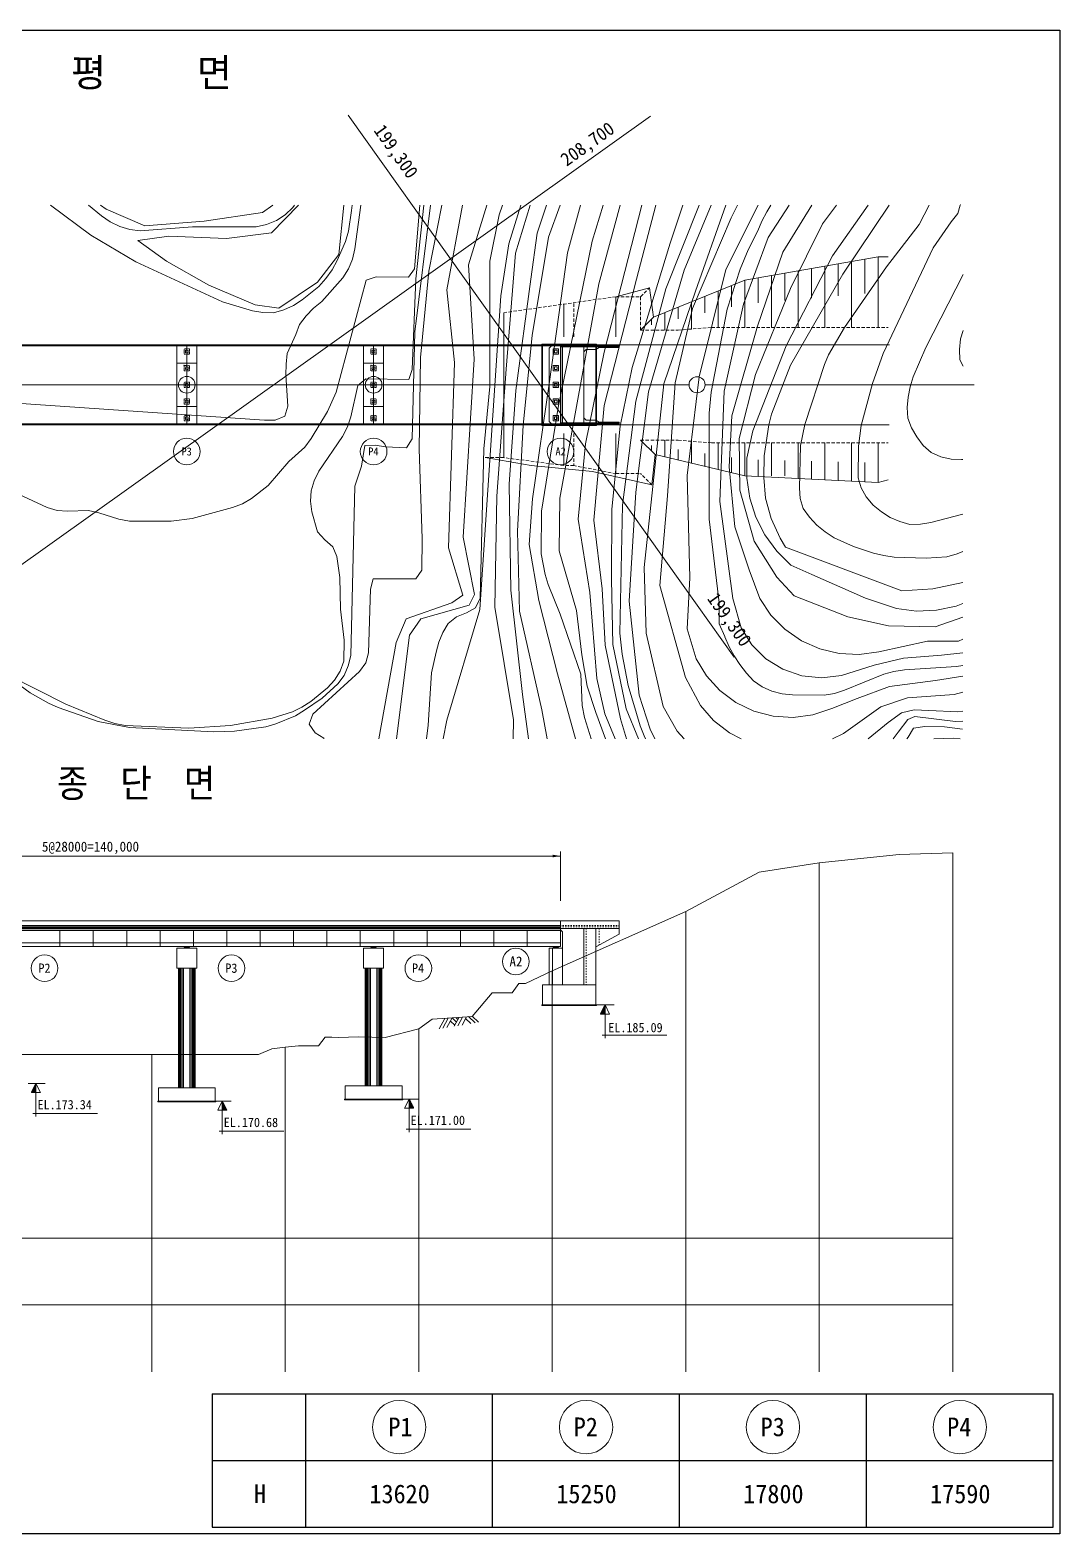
# Model space of a CAD drawing. Header units: metres. Extents: x 472825 to 758326, y -652395 to -427188.
# Drawn here: x 604032 to 758326, y -652395 to -427188 of the extents above; entities that cross this region are included whole.
import ezdxf
from ezdxf.enums import TextEntityAlignment as Align

# ---------------------------------------------------------------- set-up
doc = ezdxf.new("R2010")
doc.units = ezdxf.units.M
doc.header["$MEASUREMENT"] = 0
doc.linetypes.add('DASHED', pattern=[0.75, 0.5, -0.25])
doc.linetypes.add('DGN Style 3', pattern=[0.059074, 0.042196, -0.016878])
for name, color, linetype, lineweight in [('3D_Contour', 3, 'Continuous', 0), ('Adojoint Line', 1, 'Continuous', 0), ('Concrete', 4, 'Continuous', 0), ('Dimension Line', 2, 'Continuous', 0), ('Shoe', 5, 'Continuous', 0), ('Steel Girder', 6, 'Continuous', 0), ('Text', 3, 'Continuous', 0)]:
    doc.layers.add(name, color=color, linetype=linetype, lineweight=lineweight)
doc.styles.get("Standard").update_dxf_attribs({"font": '', "height": 5})
doc.styles.get('Standard').set_extended_font_data('GulimChe')

# ---------------------------------------------------------------- blocks, each defined once
blk = doc.blocks.new('*U0')
at = {"color": 0}
for p, q in [((129297, 165678), (129307, 165688)), ((130192, 164795), (129299, 165688)), ((130192, 164778), (129302, 165667)), ((129303, 165666), (129325, 165688)), ((129309, 165654), (129343, 165688)), ((129315, 165642), (129360, 165688)), ((130192, 164813), (129317, 165688)), ((130192, 164760), (129320, 165632)), ((129321, 165631), (129378, 165688)), ((129327, 165619), (129396, 165688)), ((129332, 165607), (129413, 165688)), ((130192, 164831), (129335, 165688)), ((129338, 165595), (129431, 165688)), ((130192, 164742), (129338, 165596)), ((129344, 165583), (129449, 165688)), ((129350, 165572), (129466, 165688)), ((130192, 164848), (129352, 165688)), ((130192, 164725), (129355, 165561)), ((129356, 165560), (129484, 165688)), ((129362, 165548), (129502, 165688)), ((129368, 165536), (129519, 165688)), ((130192, 164866), (129370, 165688)), ((130192, 164707), (129373, 165526)), ((129374, 165525), (129537, 165688)), ((129380, 165513), (129555, 165688)), ((129386, 165501), (129573, 165688)), ((130192, 164884), (129388, 165688)), ((129391, 165489), (129590, 165688)), ((130192, 164689), (129391, 165490)), ((129397, 165477), (129608, 165688)), ((129403, 165466), (129626, 165688)), ((130192, 164901), (129405, 165688)), ((130192, 164672), (129408, 165455)), ((129409, 165454), (129643, 165688)), ((129415, 165442), (129661, 165688)), ((129421, 165430), (129679, 165688)), ((130192, 164919), (129423, 165688)), ((130192, 164654), (129426, 165420)), ((129427, 165418), (129696, 165688)), ((129433, 165407), (129714, 165688)), ((129439, 165395), (129732, 165688)), ((130192, 164937), (129441, 165688)), ((129444, 165383), (129749, 165688)), ((130192, 164636), (129444, 165384)), ((129450, 165371), (129767, 165688)), ((129456, 165360), (129785, 165688)), ((130192, 164954), (129458, 165688)), ((129462, 165348), (129802, 165688)), ((130192, 164618), (129462, 165349)), ((129468, 165336), (129820, 165688)), ((129474, 165324), (129838, 165688)), ((130192, 164972), (129476, 165688)), ((130192, 164601), (129479, 165314)), ((129480, 165312), (129855, 165688)), ((129486, 165301), (129873, 165688)), ((129492, 165289), (129891, 165688)), ((130192, 164990), (129494, 165688)), ((129497, 165277), (129908, 165688)), ((130192, 164583), (129497, 165278)), ((129503, 165265), (129926, 165688)), ((129509, 165253), (129944, 165688)), ((130192, 165007), (129511, 165688)), ((129515, 165242), (129961, 165688)), ((130192, 164565), (129515, 165243)), ((129521, 165230), (129979, 165688)), ((129527, 165218), (129997, 165688)), ((130192, 165025), (129529, 165688)), ((130192, 164548), (129532, 165208)), ((129533, 165206), (130014, 165688)), ((129539, 165195), (130032, 165688)), ((129545, 165183), (130050, 165688)), ((130192, 165043), (129547, 165688)), ((129550, 165171), (130067, 165688)), ((130192, 164530), (129550, 165172)), ((129556, 165159), (130085, 165688)), ((129562, 165147), (130103, 165688)), ((130192, 165060), (129564, 165688)), ((129568, 165136), (130121, 165688)), ((129574, 165124), (130138, 165688)), ((129580, 165112), (130156, 165688)), ((130192, 165078), (129582, 165688)), ((129586, 165100), (130174, 165688)), ((129592, 165089), (130191, 165688)), ((129598, 165077), (130192, 165671)), ((130192, 165096), (129600, 165688)), ((129604, 165065), (130192, 165653)), ((129609, 165053), (130192, 165636)), ((129615, 165041), (130192, 165618)), ((130192, 165113), (129617, 165688)), ((129621, 165030), (130192, 165600)), ((129627, 165018), (130192, 165583)), ((129633, 165006), (130192, 165565)), ((130192, 165131), (129635, 165688)), ((129639, 164994), (130192, 165547)), ((129645, 164982), (130192, 165530)), ((129651, 164971), (130192, 165512)), ((130192, 165149), (129653, 165688)), ((129657, 164959), (130192, 165494)), ((129662, 164947), (130192, 165477)), ((129668, 164935), (130192, 165459)), ((130192, 165167), (129671, 165688)), ((129674, 164924), (130192, 165441)), ((129680, 164912), (130192, 165424)), ((129686, 164900), (130192, 165406)), ((130192, 165184), (129688, 165688)), ((129692, 164888), (130192, 165388)), ((129698, 164876), (130192, 165371)), ((129704, 164865), (130192, 165353)), ((130192, 165202), (129706, 165688)), ((129710, 164853), (130192, 165335)), ((129715, 164841), (130192, 165318)), ((129721, 164829), (130192, 165300)), ((130192, 165220), (129724, 165688)), ((129727, 164817), (130192, 165282)), ((129733, 164806), (130192, 165264)), ((129739, 164794), (130192, 165247)), ((130192, 165237), (129741, 165688)), ((129745, 164782), (130192, 165229)), ((129751, 164770), (130192, 165211)), ((129757, 164759), (130192, 165194)), ((130192, 165255), (129759, 165688)), ((129763, 164747), (130192, 165176)), ((129769, 164735), (130192, 165158)), ((130192, 165273), (129777, 165688)), ((130192, 165290), (129794, 165688)), ((130192, 165308), (129812, 165688)), ((130192, 165326), (129830, 165688)), ((130192, 165343), (129847, 165688)), ((130192, 165361), (129865, 165688)), ((130192, 165379), (129883, 165688)), ((130192, 165396), (129900, 165688)), ((130192, 165414), (129918, 165688)), ((130192, 165432), (129936, 165688)), ((130192, 165449), (129953, 165688)), ((130192, 165467), (129971, 165688)), ((130192, 165485), (129989, 165688)), ((130192, 165502), (130006, 165688)), ((130192, 165520), (130024, 165688)), ((130192, 165538), (130042, 165688)), ((130192, 165555), (130059, 165688)), ((130192, 165573), (130077, 165688)), ((130192, 165591), (130095, 165688)), ((130192, 165608), (130112, 165688)), ((130192, 165626), (130130, 165688)), ((130192, 165644), (130148, 165688)), ((130192, 165661), (130165, 165688)), ((130192, 165679), (130183, 165688)), ((130192, 164512), (129568, 165137)), ((130192, 164495), (129585, 165102)), ((130192, 164477), (129603, 165066)), ((130192, 164459), (129621, 165031)), ((130192, 164442), (129638, 164995)), ((130192, 164424), (129656, 164960)), ((130192, 164406), (129674, 164925)), ((130192, 164389), (129691, 164889)), ((130192, 164371), (129709, 164854)), ((130192, 164353), (129727, 164819)), ((130192, 164336), (129744, 164783)), ((130192, 164318), (129762, 164748)), ((129774, 164723), (130192, 165141)), ((129780, 164711), (130192, 165123)), ((130192, 164300), (129780, 164713)), ((129786, 164700), (130192, 165105)), ((129792, 164688), (130192, 165088)), ((130192, 164283), (129797, 164677)), ((129798, 164676), (130192, 165070)), ((129804, 164664), (130192, 165052)), ((129810, 164652), (130192, 165035)), ((130192, 164265), (129815, 164642)), ((129816, 164641), (130192, 165017)), ((129822, 164629), (130192, 164999)), ((129827, 164617), (130192, 164982)), ((129833, 164605), (130192, 164964)), ((130192, 164247), (129833, 164607)), ((129839, 164594), (130192, 164946)), ((129845, 164582), (130192, 164929)), ((130192, 164230), (129850, 164571)), ((129851, 164570), (130192, 164911)), ((129857, 164558), (130192, 164893)), ((129863, 164546), (130192, 164876)), ((130192, 164212), (129868, 164536)), ((129869, 164535), (130192, 164858)), ((129875, 164523), (130192, 164840)), ((129880, 164511), (130192, 164823)), ((129886, 164499), (130192, 164805)), ((130192, 164194), (129886, 164500)), ((129892, 164487), (130192, 164787)), ((129898, 164476), (130192, 164770)), ((130192, 164177), (129903, 164465)), ((129904, 164464), (130192, 164752)), ((129910, 164452), (130192, 164734)), ((129916, 164440), (130192, 164716)), ((130192, 164159), (129921, 164430)), ((129922, 164429), (130192, 164699)), ((129928, 164417), (130192, 164681)), ((129934, 164405), (130192, 164663)), ((129939, 164393), (130192, 164646)), ((130192, 164141), (129939, 164394)), ((129945, 164381), (130192, 164628)), ((129951, 164370), (130192, 164610)), ((130192, 164124), (129956, 164359)), ((129957, 164358), (130192, 164593)), ((129963, 164346), (130192, 164575)), ((129969, 164334), (130192, 164557)), ((130192, 164106), (129974, 164324)), ((129975, 164322), (130192, 164540)), ((129981, 164311), (130192, 164522)), ((129987, 164299), (130192, 164504)), ((129992, 164287), (130192, 164487)), ((130192, 164088), (129992, 164288)), ((129998, 164275), (130192, 164469)), ((130004, 164264), (130192, 164451)), ((130010, 164252), (130192, 164434)), ((130192, 164070), (130010, 164253)), ((130016, 164240), (130192, 164416)), ((130022, 164228), (130192, 164398)), ((130192, 164053), (130027, 164218)), ((130028, 164216), (130192, 164381)), ((130034, 164205), (130192, 164363)), ((130040, 164193), (130192, 164345)), ((130045, 164181), (130192, 164328)), ((130192, 164035), (130045, 164182)), ((130051, 164169), (130192, 164310)), ((130057, 164157), (130192, 164292)), ((130063, 164146), (130192, 164275)), ((130192, 164017), (130063, 164147)), ((130069, 164134), (130192, 164257)), ((130075, 164122), (130192, 164239)), ((130192, 164000), (130080, 164112)), ((130081, 164110), (130192, 164222)), ((130087, 164099), (130192, 164204)), ((130093, 164087), (130192, 164186)), ((130192, 163982), (130098, 164076)), ((130099, 164075), (130192, 164168)), ((130104, 164063), (130192, 164151)), ((130110, 164051), (130192, 164133)), ((130116, 164040), (130192, 164115)), ((130192, 163964), (130116, 164041)), ((130122, 164028), (130192, 164098)), ((130128, 164016), (130192, 164080)), ((130192, 163947), (130133, 164005)), ((130134, 164004), (130192, 164062)), ((130140, 163992), (130192, 164045)), ((130146, 163981), (130192, 164027)), ((130192, 163929), (130151, 163970)), ((130152, 163969), (130192, 164009)), ((130157, 163957), (130192, 163992)), ((130163, 163945), (130192, 163974)), ((130169, 163934), (130192, 163956)), ((130192, 163911), (130169, 163935)), ((130175, 163922), (130192, 163939)), ((130181, 163910), (130192, 163921)), ((130192, 163894), (130186, 163899)), ((130187, 163898), (130192, 163903))]:
    blk.add_line(p, q, dxfattribs=at)
blk = doc.blocks.new('*U1')
at = {"layer": 'Dimension Line'}
blk.add_circle((0, 0), 1998, dxfattribs=at)
blk.add_text('A2', height=1500, dxfattribs=at).set_placement((22, 20), align=Align.MIDDLE_CENTER)
blk = doc.blocks.new('*U2')
at = {"layer": 'Dimension Line'}
blk.add_circle((0, 0), 1998, dxfattribs=at)
blk.add_text('P4', height=1400, dxfattribs=at).set_placement((-43, 16), align=Align.MIDDLE_CENTER)
blk = doc.blocks.new('*U3')
at = {"layer": 'Dimension Line'}
blk.add_circle((0, 0), 1998, dxfattribs=at)
blk.add_text('P3', height=1400, dxfattribs=at).set_placement((-16, 17), align=Align.MIDDLE_CENTER)
blk = doc.blocks.new('*U4')
at = {"layer": 'Dimension Line'}
blk.add_circle((0, 0), 1998, dxfattribs=at)
blk.add_text('P2', height=1400, dxfattribs=at).set_placement((-18, 18), align=Align.MIDDLE_CENTER)
blk = doc.blocks.new('*U5')
at = {"layer": 'Dimension Line'}
blk.add_circle((0, 0), 1998, dxfattribs=at)
blk.add_text('P1', height=1400, dxfattribs=at).set_placement((101, 17), align=Align.MIDDLE_CENTER)

msp = doc.modelspace()

# ---------------------------------------------------------------- linework, layer by layer
for p, q in [((631326, -631395), (757326, -631395)), ((645326, -641395), (645326, -631395)), ((673326, -641395), (673326, -631395)), ((701326, -641395), (701326, -631395)), ((729326, -641395), (729326, -631395)), ((757326, -641395), (757326, -631395)), ((631326, -641395), (757326, -641395)), ((645326, -651395), (645326, -641395)), ((673326, -651395), (673326, -641395)), ((701326, -651395), (701326, -641395)), ((729326, -651395), (729326, -641395)), ((757326, -651395), (757326, -641395)), ((631326, -651395), (757326, -651395))]:
    msp.add_line(p, q)
at = {"flags": 128}
msp.add_lwpolyline([(631326, -631395), (631326, -641395), (631326, -651395)], dxfattribs=at)
msp.add_3dface([(472825, -427188), (758326, -427188), (758326, -652395), (472825, -652395)])
at = {"layer": '3D_Contour', "ltscale": 1000, "flags": 128}
for points, elevation in [([(653579, -453423), (652685, -459940), (652353, -461490), (651751, -462938), (650902, -464280), (647735, -467813), (646515, -468842), (645415, -469969), (644404, -471255), (643865, -472756), (642570, -475643), (642394, -477206), (642374, -478816), (642664, -483496), (642225, -485000), (640762, -485600), (639152, -485581), (595350, -482594)], 176542), ([(664027, -453423), (661657, -472395), (661264, -488404), (660415, -489746), (657285, -489593), (655733, -489361), (654171, -489393), (653663, -492505), (652680, -495502), (652099, -520830), (651708, -522385), (651115, -523827), (650161, -525108), (647793, -527212), (645162, -529051), (643799, -529862), (640873, -531062), (639350, -531509), (634658, -532163), (631543, -532271), (618911, -531620), (614244, -530722), (608238, -528652), (606798, -528009), (604061, -526460), (596344, -520833)], 179542), ([(662409, -453423), (661640, -462928), (660737, -464210), (655901, -464144), (654390, -464643), (649867, -481421), (648578, -484317), (646125, -488336), (645177, -489625), (642802, -491772), (639681, -495371), (637204, -497357), (635843, -498118), (634381, -498668), (628320, -500347), (625196, -500718), (618906, -500731), (617348, -500440), (614343, -499463), (612793, -499131), (609664, -499236), (608114, -499112), (606610, -498674), (600816, -495987)], 177542), ([(663015, -453423), (661840, -464431), (661260, -478007), (660771, -479509), (654319, -479416), (653116, -480432), (652104, -485095), (651565, -486596), (650863, -488042), (647301, -493244), (646608, -494684), (646169, -496187), (646043, -497751), (646225, -499316), (647115, -502340), (648189, -503503), (649373, -504562), (649974, -506025), (650445, -509152), (650540, -513886), (651093, -518574), (651043, -521692), (650504, -523193), (649655, -524535), (648590, -525711), (646118, -527756), (644755, -528567), (643337, -529282), (640312, -530222), (634047, -531322), (627808, -531751), (618289, -531351), (616739, -531019), (615237, -530530), (609391, -528150), (600826, -523816)], 178542), ([(652273, -453423), (652198, -454208), (651740, -457322), (651301, -458826), (650056, -461714), (649306, -463108), (648358, -464397), (647293, -465574), (644822, -467568), (643508, -468430), (642050, -469089), (640526, -469536), (638919, -469502), (637359, -469226), (632863, -467862), (619891, -461891), (613141, -457897), (607106, -453423)], 175542), ([(643659, -453423), (643411, -453765), (642256, -454833), (640940, -455710), (639477, -456310), (637915, -456650), (628347, -456664), (620530, -457273), (618977, -457041), (617474, -456602), (616034, -455909), (614738, -455003), (612803, -453423)], 174542), ([(640382, -453423), (638880, -454530), (630123, -455805), (621221, -456505), (615433, -454028), (614600, -453423)], 172020), ([(644234, -453423), (640187, -457566), (633466, -458403), (624838, -458067), (620200, -458675), (624471, -461806), (630814, -465384), (637739, -468348), (641320, -468816), (647099, -464949), (650280, -460784), (651064, -453423)], 175400), ([(665730, -453423), (663758, -463297), (662516, -476203), (662328, -489966), (662756, -503303), (662735, -508082), (661837, -509372), (655433, -509380), (655057, -510937), (654751, -520450), (654320, -521948), (653408, -523236), (646398, -529631), (645859, -531132), (646721, -532446), (648064, -533245), (648053, -533308)], 180542), ([(668800, -453423), (666478, -466105), (667614, -476964), (666730, -504744), (668876, -511815), (667243, -512946), (660361, -515379), (658877, -518883), (656296, -533308)], 181542), ([(672473, -453423), (669700, -462340), (670584, -476482), (668943, -503125), (670620, -511694), (669806, -513322), (662552, -515343), (660863, -517816), (658909, -533308)], 182542), ([(674797, -453423), (674323, -454861), (672890, -461776), (672919, -480566), (672002, -489913), (671467, -512272), (670766, -513718), (669405, -514479), (667942, -515079), (666682, -516051), (665877, -517385), (665289, -518835), (664850, -520339), (664178, -523446), (663692, -531294), (663450, -533308)], 183542), ([(677553, -453423), (675784, -459186), (674577, -466971), (671439, -513938), (666469, -530556), (665918, -533308)], 184542), ([(678950, -453423), (676776, -460579), (675369, -477973), (673978, -496977), (673654, -513600), (676446, -530495), (676431, -533308)], 185542), ([(681422, -453423), (680020, -457617), (679056, -464468), (676822, -481150), (675790, -495195), (676064, -511072), (677799, -526707), (678683, -533308)], 186542), ([(683437, -453423), (681716, -458189), (679247, -472939), (677932, -486363), (677074, -502236), (677336, -514218), (680725, -529006), (681482, -533308)], 187542), ([(686490, -453423), (684545, -460556), (681878, -479819), (679313, -497400), (678818, -504236), (680255, -512629), (683058, -523611), (685747, -533308)], 188542), ([(689905, -453423), (688225, -458794), (683171, -483686), (680658, -499253), (680611, -505598), (681191, -508721), (681632, -510236), (683439, -514634), (686541, -523622), (686768, -528335), (687118, -530136), (688082, -533308)], 189542), ([(692447, -453423), (689237, -465195), (683413, -497278), (683317, -505156), (685875, -514089), (686695, -520737), (687488, -525452), (688775, -529360), (690264, -533308)], 190542), ([(695678, -453423), (690065, -475422), (687237, -489151), (686129, -500451), (687907, -511426), (688925, -524281), (690142, -529590), (691671, -533308)], 191542), ([(697790, -453423), (694886, -464472), (690047, -483392), (688472, -500586), (689765, -510863), (690199, -519296), (692476, -530333), (693407, -533308)], 192542), ([(701821, -453423), (699911, -459100), (694243, -477701), (692419, -486515), (691201, -498937), (691147, -509424), (691352, -519224), (693356, -528810), (695203, -533308)], 193542), ([(704285, -453423), (699302, -465931), (694783, -482767), (692786, -498335), (692397, -517521), (692719, -520644), (693637, -525344), (695423, -531401), (696024, -532865), (696259, -533308)], 194542), ([(706070, -453423), (702037, -463135), (696698, -481354), (694793, -496378), (693802, -512702), (695292, -526805), (696914, -531874), (697651, -533308)], 195542), ([(708279, -453423), (703732, -466308), (699006, -480164), (696056, -507646), (696329, -517507), (698878, -528461), (701002, -532166), (702009, -533308)], 196542), ([(709995, -453423), (709047, -455308), (703253, -468891), (700686, -480039), (699513, -496936), (698401, -510350), (702223, -524142), (704451, -528338), (706441, -530579), (708823, -532406), (710592, -533308)], 197542), ([(713126, -453423), (708283, -463043), (704265, -479118), (702486, -493905), (702895, -509231), (702486, -516878), (703826, -521326), (705368, -523886), (707382, -526110), (709777, -527903), (712478, -529196), (715377, -529955), (718365, -530134), (721330, -529728), (724166, -528763), (727927, -527286), (732785, -525471), (739690, -524615), (743762, -523951)], 198542), ([(715030, -453423), (714394, -454404), (713652, -455792), (713051, -457240), (711607, -460074), (710418, -462971), (708457, -468973), (706094, -481425), (705785, -484543), (705752, -500455), (707290, -512952), (707294, -516129), (708126, -518004), (708145, -518064), (708751, -519536), (709512, -520897), (710374, -522210), (711346, -523470), (712420, -524633), (713702, -525536), (715157, -526182), (716706, -526564), (718268, -526740), (722996, -526810), (724563, -526528), (726074, -526029), (731934, -523621), (733456, -523224), (735017, -522984), (742823, -522481), (743763, -522328)], 199542), ([(717745, -453423), (714613, -458226), (710920, -468225), (708039, -481243), (707354, -497791), (709310, -512323), (710561, -516699), (712158, -519233), (714285, -521339), (716831, -522914), (719658, -523883), (722640, -524190), (725611, -523829), (730516, -522286), (734897, -521265), (740585, -520822), (743765, -520451)], 200542), ([(721146, -453423), (716788, -460434), (712993, -471549), (709161, -484937), (708757, -492592), (709614, -501583), (711784, -508006), (713371, -512302), (715033, -514790), (717133, -516928), (719592, -518638), (722333, -519866), (725249, -520563), (728236, -520706), (731201, -520300), (738480, -518712), (743128, -518703), (743768, -518416)], 201542), ([(724861, -453423), (722757, -456181), (717979, -465897), (712738, -478791), (710255, -488369), (710362, -496102), (712500, -503738), (715889, -509133), (718488, -511935), (726562, -515047), (732643, -516412), (739634, -516539), (743771, -515096)], 202542), ([(729583, -453423), (724230, -460988), (717321, -474469), (712292, -487212), (711440, -491307), (711402, -494305), (711844, -497268), (712757, -500118), (714130, -502786), (715898, -505198), (718033, -507299), (721140, -508695), (729219, -512246), (733850, -513833), (736830, -514190), (739828, -514055), (742762, -513451), (743773, -513063)], 203542), ([(732756, -453423), (725800, -463725), (717950, -477386), (715090, -484728), (714699, -486283), (714009, -490949), (713962, -494175), (714226, -497303), (715066, -500326), (716423, -503264), (717234, -504626), (734619, -511173), (739300, -510883), (743777, -509894)], 204542), ([(738750, -453423), (737243, -456297), (732317, -462618), (726046, -471740), (723650, -475805), (723049, -477252), (720110, -486259), (719443, -489374), (719295, -495766), (719427, -497330), (719876, -498839), (720788, -500154), (721920, -501312), (723148, -502328), (724488, -503227), (727384, -504516), (730381, -505500), (731944, -505884), (733496, -506116), (738277, -506295), (741398, -506073), (742913, -505632), (743782, -505276)], 205542), ([(743407, -453308), (743376, -453423), (743044, -454668), (742042, -455898), (739328, -459809), (731863, -475613), (730239, -480123), (728535, -486383), (728127, -489498), (728107, -494227), (728554, -495750), (729315, -497111), (730338, -498323), (731568, -499325), (732909, -500174), (734357, -500776), (735855, -501206), (737422, -501183), (738982, -500943), (743787, -499671)], 206542), ([(743826, -463798), (738229, -474724), (736337, -479118), (735906, -480615), (735566, -482172), (735434, -483727), (735516, -485289), (736072, -486759), (736883, -488122), (737855, -489382), (739039, -490441), (740480, -491084), (742036, -491424), (743595, -491493), (743796, -491483)], 207542), ([(743817, -472185), (743448, -473450), (743266, -475004), (743347, -476566), (743811, -477501)], 208542), ([(724270, -533308), (725900, -532505), (731478, -528530), (735477, -527179), (742485, -526692), (743759, -526336)], 197542), ([(743756, -529176), (743021, -529290), (738667, -529089), (736496, -528990), (734577, -529450), (732581, -530871), (729584, -533308)], 196542), ([(743755, -530673), (742694, -530726), (736591, -529967), (735555, -530410), (734090, -532351), (733326, -533308)], 195542), ([(743753, -531893), (741043, -531546), (738080, -531472), (736393, -531741), (735594, -533083), (735411, -533308)], 194542), ([(743372, -533308), (742405, -533216), (739452, -533308)], 193542)]:
    msp.add_lwpolyline(points, dxfattribs=dict(at, elevation=elevation))
at = {"layer": 'Adojoint Line'}
for p, q in [((731110, -461163), (711110, -464663)), ((729110, -466613), (729110, -461513)), ((732583, -461126), (731110, -461163)), ((731110, -471713), (731110, -461163)), ((717110, -467663), (717110, -463613)), ((719110, -471713), (719110, -463263)), ((721110, -467313), (721110, -462913)), ((723110, -471713), (723110, -462563)), ((725110, -466963), (725110, -462213)), ((727110, -471713), (727110, -461863)), ((691810, -467113), (696853, -465770)), ((697431, -470191), (696853, -465770)), ((711110, -464663), (697431, -470191)), ((709110, -468635), (709110, -465471)), ((711110, -471713), (711110, -464663)), ((713110, -468013), (713110, -464313)), ((715110, -471713), (715110, -463963)), ((684010, -473113), (684010, -468227)), ((691810, -473113), (691810, -467113)), ((703110, -471953), (703110, -467896)), ((705110, -469527), (705110, -467088)), ((707110, -471713), (707110, -466280)), ((675010, -469513), (675010, -491213)), ((695510, -472113), (697431, -470191)), ((697110, -471313), (697110, -470513)), ((699110, -472113), (699110, -469513)), ((701110, -470420), (701110, -468705)), ((692307, -474308), (732772, -474308)), ((505157, -480308), (702758, -480308)), ((705157, -480308), (745494, -480308)), ((692292, -486308), (732757, -486308)), ((684010, -487613), (684010, -492413)), ((691810, -487613), (691810, -493613)), ((697667, -490771), (695510, -488613)), ((699110, -488613), (699110, -491113)), ((697110, -489413), (697110, -490213)), ((697667, -490771), (697207, -495310)), ((711110, -493963), (697667, -490771)), ((701110, -490006), (701110, -491588)), ((703110, -488773), (703110, -492063)), ((705110, -490599), (705110, -492538)), ((707110, -489013), (707110, -493013)), ((711110, -489013), (711110, -493963)), ((715110, -489013), (715110, -493963)), ((719110, -489013), (719110, -494363)), ((723110, -489013), (723110, -494563)), ((727110, -489013), (727110, -494763)), ((731110, -489013), (731110, -494963)), ((672210, -491213), (679110, -492413)), ((688310, -493313), (679110, -492413)), ((709110, -491192), (709110, -493488)), ((713110, -491538), (713110, -493963)), ((717110, -491638), (717110, -493963)), ((721110, -491738), (721110, -494463)), ((725110, -491838), (725110, -494663)), ((729110, -491938), (729110, -494863)), ((697207, -495310), (688310, -493313)), ((731110, -494963), (711110, -493963)), ((732583, -494525), (731110, -494963)), ((666174, -575184), (665329, -576734)), ((666671, -575147), (665853, -576650)), ((667273, -575103), (666486, -576548)), ((667011, -575584), (667679, -576210)), ((667261, -575124), (667930, -575750)), ((668324, -575026), (667592, -576369)), ((667811, -575064), (668137, -575369)), ((668822, -574990), (668116, -576285)), ((669423, -574946), (668749, -576183)), ((669274, -575220), (670075, -575969)), ((669702, -574925), (670708, -575867)), ((670264, -574877), (671232, -575782))]:
    msp.add_line(p, q, dxfattribs=at)
at = {"layer": 'Adojoint Line', "linetype": 'DASHED', "ltscale": 1000}
for p, q in [((695510, -467113), (696853, -465770)), ((691810, -467113), (675010, -469513)), ((685510, -473113), (685510, -468013)), ((691810, -467113), (695510, -467113)), ((695510, -472113), (695510, -467113)), ((675010, -473113), (675010, -469513)), ((695510, -472113), (701110, -472113)), ((701110, -472113), (706110, -471713)), ((706110, -471713), (732583, -471713)), ((675010, -487363), (675010, -473363)), ((675010, -487613), (675010, -491213)), ((685510, -487613), (685510, -492413)), ((695510, -488613), (701110, -488613)), ((706110, -489013), (701110, -488613)), ((706110, -489013), (732583, -489013)), ((675010, -491213), (672210, -491213)), ((684010, -492413), (675010, -491213)), ((685510, -492413), (684010, -492413)), ((691810, -493613), (685510, -492413)), ((691810, -493613), (695510, -493613)), ((697207, -495310), (695510, -493613))]:
    msp.add_line(p, q, dxfattribs=at)
at = {"layer": 'Adojoint Line', "flags": 128}
for points in [[(583279, -521109), (696996, -440087)], [(651695, -439949), (703957, -513301)], [(703957, -513301), (709528, -521119)]]:
    msp.add_lwpolyline(points, dxfattribs=at)
at = {"layer": 'Adojoint Line', "linetype": 'Continuous', "ltscale": 1000, "flags": 128}
msp.add_lwpolyline([(602257, -580575), (622257, -580575), (638257, -580575), (640257, -579745), (642257, -579505), (644257, -579285), (647257, -579285), (648257, -578015), (649257, -578015), (650257, -578045), (653257, -577975), (657257, -578045), (662257, -576735), (664257, -575325), (670257, -574885), (673257, -571354), (676257, -571354), (677257, -569985), (678257, -569985), (682257, -568045), (702257, -559185), (713257, -553315), (722257, -551895), (734257, -550664), (742257, -550404)], dxfattribs=at)
at = {"layer": 'Adojoint Line'}
msp.add_circle((703958, -480298), 1200, dxfattribs=at)
at = {"layer": 'Concrete', "linetype": 'Continuous', "ltscale": 952.380952}
for p, q in [((534707, -474308), (692307, -474308)), ((534707, -474479), (692307, -474479)), ((534707, -486136), (692307, -486136)), ((534707, -486136), (692307, -486136)), ((534707, -486308), (692307, -486308)), ((534707, -486308), (692307, -486308))]:
    msp.add_line(p, q, dxfattribs=at)
at = {"layer": 'Concrete'}
for p, q in [((626007, -486307), (626008, -474308)), ((626008, -474308), (629006, -474308)), ((627507, -486308), (627507, -474308)), ((629006, -474308), (629007, -486307)), ((654007, -486307), (654008, -474308)), ((654008, -474308), (657006, -474308)), ((655507, -486308), (655507, -474308)), ((657006, -474308), (657007, -486307)), ((692307, -474708), (692307, -474608)), ((629007, -486307), (626007, -486307)), ((657007, -486307), (654007, -486307)), ((692307, -485908), (692307, -486308)), ((683507, -561706), (683507, -560606)), ((683507, -560606), (692307, -560606)), ((692307, -560606), (692307, -561706)), ((683607, -561256), (683507, -561256)), ((683607, -561476), (683507, -561476)), ((683507, -561976), (683507, -561706)), ((687007, -561706), (683507, -561706)), ((683557, -561976), (683507, -561976)), ((683807, -562226), (683557, -561976)), ((684007, -561256), (683807, -561256)), ((684007, -561476), (683807, -561476)), ((683807, -564686), (683807, -562226)), ((684407, -561256), (684207, -561256)), ((684407, -561476), (684207, -561476)), ((684807, -561256), (684607, -561256)), ((684807, -561476), (684607, -561476)), ((685207, -561256), (685007, -561256)), ((685207, -561476), (685007, -561476)), ((685607, -561256), (685407, -561256)), ((685607, -561476), (685407, -561476)), ((686007, -561256), (685807, -561256)), ((686007, -561476), (685807, -561476)), ((686407, -561256), (686207, -561256)), ((686407, -561476), (686207, -561476)), ((686807, -561256), (686607, -561256)), ((686807, -561476), (686607, -561476)), ((687207, -561256), (687007, -561256)), ((687207, -561476), (687007, -561476)), ((687007, -570186), (687007, -561706)), ((687007, -561706), (692307, -561706)), ((687357, -561886), (687357, -561706)), ((687357, -562286), (687357, -562086)), ((687357, -562686), (687357, -562486)), ((687357, -563086), (687357, -562886)), ((687607, -561256), (687407, -561256)), ((687607, -561476), (687407, -561476)), ((688007, -561256), (687807, -561256)), ((688007, -561476), (687807, -561476)), ((688407, -561256), (688207, -561256)), ((688407, -561476), (688207, -561476)), ((688807, -561256), (688607, -561256)), ((688807, -561476), (688607, -561476)), ((688807, -573186), (688807, -561706)), ((688807, -564456), (692307, -562556)), ((689207, -561256), (689007, -561256)), ((689207, -561476), (689007, -561476)), ((689307, -561885), (689307, -561706)), ((689307, -562285), (689307, -562085)), ((689307, -562685), (689307, -562485)), ((689307, -563085), (689307, -562885)), ((689607, -561256), (689407, -561256)), ((689607, -561476), (689407, -561476)), ((690007, -561256), (689807, -561256)), ((690007, -561476), (689807, -561476)), ((690407, -561256), (690207, -561256)), ((690407, -561476), (690207, -561476)), ((690807, -561256), (690607, -561256)), ((690807, -561476), (690607, -561476)), ((691207, -561256), (691007, -561256)), ((691207, -561476), (691007, -561476)), ((691607, -561256), (691407, -561256)), ((691607, -561476), (691407, -561476)), ((692007, -561256), (691807, -561256)), ((692007, -561476), (691807, -561476)), ((692307, -561256), (692207, -561256)), ((692307, -561476), (692207, -561476)), ((692307, -562556), (692307, -561706)), ((681807, -564686), (681807, -570186)), ((681807, -564686), (683807, -564686)), ((682307, -564686), (682307, -570186)), ((683807, -564686), (683807, -570186)), ((687357, -563486), (687357, -563286)), ((687357, -563886), (687357, -563686)), ((687357, -564286), (687357, -564086)), ((687357, -564686), (687357, -564486)), ((687357, -565086), (687357, -564886)), ((687357, -565086), (687357, -564886)), ((687357, -565086), (687357, -564886)), ((687357, -565086), (687357, -564886)), ((689307, -563485), (689307, -563285)), ((689307, -563885), (689307, -563685)), ((689307, -564185), (689307, -564085)), ((687357, -565486), (687357, -565286)), ((687357, -565486), (687357, -565286)), ((687357, -565486), (687357, -565286)), ((687357, -565486), (687357, -565286)), ((687357, -565886), (687357, -565686)), ((687357, -565886), (687357, -565686)), ((687357, -565886), (687357, -565686)), ((687357, -565886), (687357, -565686)), ((687357, -566286), (687357, -566086)), ((687357, -566686), (687357, -566486)), ((687357, -567086), (687357, -566886)), ((687357, -567486), (687357, -567286)), ((687357, -567886), (687357, -567686)), ((687357, -568286), (687357, -568086)), ((687357, -568686), (687357, -568486)), ((687357, -569086), (687357, -568886)), ((687357, -569486), (687357, -569286)), ((687357, -569886), (687357, -569686)), ((680807, -573186), (680807, -570186)), ((680807, -570186), (688807, -570186)), ((687357, -570186), (687357, -570086)), ((680707, -573186), (688907, -573186)), ((680707, -573286), (680707, -573186)), ((688907, -573286), (680707, -573286)), ((688907, -573186), (688907, -573286)), ((631856, -587596), (623156, -587596)), ((623156, -587696), (631856, -587696)), ((659856, -587276), (651156, -587276)), ((651156, -587376), (659856, -587376))]:
    msp.add_line(p, q, dxfattribs=at)
at = {"layer": 'Concrete', "linetype": 'DGN Style 3', "lineweight": 0}
for p, q in [((627107, -474908), (627907, -474908)), ((627107, -475707), (627107, -474908)), ((627307, -475508), (627307, -475109)), ((627307, -475109), (627707, -475109)), ((627707, -475109), (627707, -475508)), ((627907, -474908), (627907, -475707)), ((655107, -474908), (655907, -474908)), ((655107, -475707), (655107, -474908)), ((655307, -475508), (655307, -475109)), ((655307, -475109), (655707, -475109)), ((655707, -475109), (655707, -475508)), ((655907, -474908), (655907, -475707)), ((627907, -475707), (627107, -475707)), ((627107, -477408), (627907, -477408)), ((627107, -478207), (627107, -477408)), ((627707, -475508), (627307, -475508)), ((627907, -477408), (627907, -478207)), ((655907, -475707), (655107, -475707)), ((655107, -477408), (655907, -477408)), ((655107, -478207), (655107, -477408)), ((655707, -475508), (655307, -475508)), ((655907, -477408), (655907, -478207)), ((627907, -478207), (627107, -478207)), ((627307, -478008), (627307, -477609)), ((627307, -477609), (627707, -477609)), ((627707, -478008), (627307, -478008)), ((627707, -477609), (627707, -478008)), ((655907, -478207), (655107, -478207)), ((655307, -478008), (655307, -477609)), ((655307, -477609), (655707, -477609)), ((655707, -478008), (655307, -478008)), ((655707, -477609), (655707, -478008)), ((627107, -479908), (627907, -479908)), ((627107, -480707), (627107, -479908)), ((627907, -480707), (627107, -480707)), ((627307, -480508), (627307, -480109)), ((627307, -480109), (627707, -480109)), ((627707, -480508), (627307, -480508)), ((627707, -480109), (627707, -480508)), ((627907, -479908), (627907, -480707)), ((655107, -479908), (655907, -479908)), ((655107, -480707), (655107, -479908)), ((655907, -480707), (655107, -480707)), ((655307, -480508), (655307, -480109)), ((655307, -480109), (655707, -480109)), ((655707, -480508), (655307, -480508)), ((655707, -480109), (655707, -480508)), ((655907, -479908), (655907, -480707)), ((627107, -483207), (627107, -482409)), ((627907, -483207), (627107, -483207)), ((627108, -482408), (627907, -482408)), ((627307, -483008), (627307, -482609)), ((627307, -482609), (627707, -482609)), ((627707, -483008), (627307, -483008)), ((627707, -482609), (627707, -483008)), ((627907, -482408), (627907, -483207)), ((655107, -483207), (655107, -482409)), ((655907, -483207), (655107, -483207)), ((655108, -482408), (655907, -482408)), ((655307, -483008), (655307, -482609)), ((655307, -482609), (655707, -482609)), ((655707, -483008), (655307, -483008)), ((655707, -482609), (655707, -483008)), ((655907, -482408), (655907, -483207)), ((627107, -484908), (627907, -484908)), ((627107, -485707), (627107, -484908)), ((627907, -485707), (627107, -485707)), ((627307, -485508), (627307, -485109)), ((627307, -485109), (627707, -485109)), ((627707, -485508), (627307, -485508)), ((627707, -485109), (627707, -485508)), ((627907, -484908), (627907, -485707)), ((655107, -484908), (655907, -484908)), ((655107, -485707), (655107, -484908)), ((655907, -485707), (655107, -485707)), ((655307, -485508), (655307, -485109)), ((655307, -485109), (655707, -485109)), ((655707, -485508), (655307, -485508)), ((655707, -485109), (655707, -485508)), ((655907, -484908), (655907, -485707))]:
    msp.add_line(p, q, dxfattribs=at)
at = {"layer": 'Concrete', "linetype": 'Continuous', "lineweight": 0}
for p, q in [((680807, -474308), (681807, -474308)), ((681807, -474308), (682307, -474308)), ((682307, -474308), (683507, -474308)), ((683507, -474308), (683507, -474408)), ((683507, -474408), (683507, -480308)), ((683557, -474208), (683807, -474208)), ((683557, -474308), (683807, -474308)), ((683807, -474208), (687007, -474208)), ((683807, -474308), (687007, -474308)), ((687007, -474208), (688807, -474208)), ((687007, -486308), (687007, -474308)), ((687007, -474308), (688807, -474308)), ((688807, -474308), (688807, -486308)), ((688807, -474308), (692307, -474308)), ((688807, -474408), (692307, -474408)), ((688807, -474488), (692307, -474488)), ((688807, -474608), (692307, -474608)), ((692307, -474308), (692307, -474608)), ((626007, -477058), (629007, -477058)), ((654007, -477058), (657007, -477058)), ((683507, -480308), (683507, -486008)), ((626007, -483558), (629007, -483558)), ((654007, -483558), (657007, -483558)), ((682307, -486308), (683507, -486308)), ((683507, -486008), (683507, -486128)), ((683507, -486128), (683507, -486308)), ((683507, -486308), (683557, -486308)), ((683807, -486308), (687007, -486308)), ((687007, -486308), (688807, -486308)), ((688907, -486008), (692307, -486008)), ((688907, -486128), (692307, -486128)), ((688907, -486208), (692307, -486208)), ((688907, -486308), (692307, -486308)), ((657006, -564686), (654008, -564686))]:
    msp.add_line(p, q, dxfattribs=at)
at = {"layer": 'Concrete', "ltscale": 1.833333}
for p, q in [((543507, -560606), (683507, -560606)), ((683507, -561976), (683507, -560606)), ((543507, -561256), (683507, -561256)), ((543507, -561476), (683507, -561476)), ((543507, -561626), (683507, -561626)), ((543507, -561706), (683507, -561706)), ((543507, -561956), (683507, -561956))]:
    msp.add_line(p, q, dxfattribs=at)
at = {"layer": 'Concrete', "color": 4}
for p, q in [((626006, -567685), (626007, -564686)), ((626007, -564686), (629005, -564686)), ((629006, -564686), (629006, -567686)), ((654006, -567685), (654007, -564686)), ((657006, -564686), (657006, -567686)), ((629006, -567686), (626006, -567685)), ((627021, -567686), (627021, -585596)), ((657006, -567686), (654006, -567685)), ((655021, -567686), (655021, -585276)), ((651256, -585276), (659756, -585276)), ((651256, -587276), (651256, -585276)), ((659756, -585276), (659756, -587276)), ((623156, -587696), (623156, -587596)), ((623256, -585596), (631756, -585596)), ((623256, -587596), (623256, -585596)), ((631756, -585596), (631756, -587596)), ((631856, -587696), (631856, -587596)), ((651156, -587376), (651156, -587276)), ((659856, -587376), (659856, -587276))]:
    msp.add_line(p, q, dxfattribs=at)
at = {"layer": 'Concrete', "color": 4, "ltscale": 1.125897}
for p, q in [((626256, -567686), (626256, -585596)), ((626261, -567686), (626261, -585596)), ((626266, -567686), (626266, -585596)), ((626271, -567686), (626271, -585596)), ((626321, -567686), (626321, -585596)), ((626371, -567686), (626371, -585596)), ((626421, -567686), (626421, -585596)), ((626521, -567686), (626521, -585596)), ((626621, -567686), (626621, -585596)), ((626821, -567686), (626821, -585596)), ((627991, -567686), (627991, -585596)), ((628191, -567686), (628191, -585596)), ((628391, -567686), (628391, -585596)), ((628491, -567686), (628491, -585596)), ((628591, -567686), (628591, -585596)), ((628641, -567686), (628641, -585596)), ((628691, -567686), (628691, -585596)), ((628741, -567686), (628741, -585596)), ((628746, -567686), (628746, -585596)), ((628751, -567686), (628751, -585596)), ((628756, -567686), (628756, -585596))]:
    msp.add_line(p, q, dxfattribs=at)
at = {"layer": 'Concrete', "color": 4, "ltscale": 1.117692}
for p, q in [((654256, -567686), (654256, -585276)), ((654261, -567686), (654261, -585276)), ((654266, -567686), (654266, -585276)), ((654271, -567686), (654271, -585276)), ((654321, -567686), (654321, -585276)), ((654371, -567686), (654371, -585276)), ((654421, -567686), (654421, -585276)), ((654521, -567686), (654521, -585276)), ((654621, -567686), (654621, -585276)), ((654821, -567686), (654821, -585276)), ((655991, -567686), (655991, -585276)), ((656191, -567686), (656191, -585276)), ((656391, -567686), (656391, -585276)), ((656491, -567686), (656491, -585276)), ((656591, -567686), (656591, -585276)), ((656641, -567686), (656641, -585276)), ((656691, -567686), (656691, -585276)), ((656741, -567686), (656741, -585276)), ((656746, -567686), (656746, -585276)), ((656751, -567686), (656751, -585276)), ((656756, -567686), (656756, -585276))]:
    msp.add_line(p, q, dxfattribs=at)
at = {"layer": 'Concrete', "linetype": 'Continuous', "lineweight": 0, "flags": 128}
for points in [[(688907, -486208), (688907, -486408), (680707, -486408), (680707, -474208), (688907, -474208), (688907, -486208)], [(680807, -474308), (680807, -486308), (682307, -486308)], [(682307, -474308), (681807, -474808), (681807, -485808), (682307, -486308)], [(688807, -474208), (683507, -474208)], [(688807, -474208), (683507, -474208)], [(688807, -474208), (683507, -474208)], [(683507, -474308), (683557, -474308), (683557, -486308)], [(683507, -474408), (684925, -474408)], [(683507, -474488), (688807, -474488)], [(683507, -474608), (688807, -474608)], [(683557, -486308), (683807, -486308), (683807, -474308)], [(684925, -474408), (686393, -474408)], [(686393, -474408), (688807, -474408)], [(692307, -474708), (689307, -474708), (688807, -475008), (687357, -475008), (687007, -475358)], [(683507, -486308), (683457, -486308)], [(683507, -486008), (686659, -486008)], [(683507, -486128), (686659, -486128)], [(683507, -486208), (688907, -486208)], [(686659, -486008), (688907, -486008)], [(686659, -486128), (688907, -486128)], [(687007, -485258), (687357, -485608), (688807, -485608), (689307, -485908), (692307, -485908)], [(688807, -486308), (688907, -486308)]]:
    msp.add_lwpolyline(points, dxfattribs=at)
at = {"layer": 'Concrete', "extrusion": (0, 0, -1)}
for centre in [(-627507, -480308), (-627507, -480308), (-655507, -480308), (-655507, -480308)]:
    msp.add_arc(centre, 1250, 0, 359.99999, dxfattribs=at)
at = {"layer": 'Concrete', "linetype": 'DGN Style 3', "lineweight": 0}
for p in [(627107, -477408), (655107, -477408), (627707, -485508), (655707, -485508)]:
    msp.add_point(p, dxfattribs=at)
at = {"layer": 'Concrete', "linetype": 'Continuous', "lineweight": 0}
for points in [[(682407, -474908), (682407, -475708), (683207, -475708), (683207, -474908)], [(682607, -475108), (682607, -475508), (683007, -475508), (683007, -475108)], [(682407, -477408), (682407, -478208), (683207, -478208), (683207, -477408)], [(682607, -477608), (682607, -478008), (683007, -478008), (683007, -477608)], [(682407, -479908), (682407, -480708), (683207, -480708), (683207, -479908)], [(682607, -480108), (682607, -480508), (683007, -480508), (683007, -480108)], [(682407, -482408), (682407, -483208), (683207, -483208), (683207, -482408)], [(682607, -482608), (682607, -483008), (683007, -483008), (683007, -482608)], [(682407, -484908), (682407, -485708), (683207, -485708), (683207, -484908)], [(682607, -485108), (682607, -485508), (683007, -485508), (683007, -485108)]]:
    msp.add_3dface(points, dxfattribs=at)
at = {"layer": 'Dimension Line', "linetype": 'ByBlock'}
for p, q in [((543507, -550877), (683507, -550877)), ((683507, -557606), (683507, -550207))]:
    msp.add_line(p, q, dxfattribs=at)
at = {"layer": 'Dimension Line', "linetype": 'Continuous', "ltscale": 1000}
for p, q in [((742257, -628104), (742257, -550404)), ((722257, -628104), (722257, -551895)), ((702257, -628104), (702257, -559185)), ((682257, -628104), (682257, -568045)), ((662257, -628104), (662257, -576735)), ((622257, -608104), (622257, -580575)), ((622257, -628104), (622257, -580575)), ((642257, -608104), (642257, -579505)), ((642257, -628104), (642257, -580575)), ((502257, -608104), (624635, -608104)), ((517799, -608104), (640177, -608104)), ((640177, -608104), (742257, -608104)), ((502257, -618104), (615598, -618104)), ((535908, -618104), (649249, -618104)), ((649249, -618104), (742257, -618104)), ((622257, -628104), (622257, -621407)), ((642257, -628104), (642257, -621407))]:
    msp.add_line(p, q, dxfattribs=at)
at = {"layer": 'Dimension Line'}
for p, q in [((688807, -573186), (691534, -573186)), ((689495, -574536), (690170, -573186)), ((690170, -573186), (690170, -578136)), ((690170, -573186), (690845, -574536)), ((689495, -574536), (690845, -574536)), ((699407, -577686), (689720, -577686)), ((603757, -584936), (606284, -584936)), ((604245, -586286), (604920, -584936)), ((604920, -584936), (605595, -586286)), ((604920, -584936), (604920, -589886)), ((604245, -586286), (605595, -586286)), ((634184, -587596), (631757, -587596)), ((632820, -587596), (632145, -588946)), ((633495, -588946), (632820, -587596)), ((632820, -587596), (632820, -592546)), ((662184, -587276), (659757, -587276)), ((660820, -587276), (660145, -588626)), ((660820, -587276), (660820, -592226)), ((661495, -588626), (660820, -587276)), ((614157, -589436), (604470, -589436)), ((633495, -588946), (632145, -588946)), ((661495, -588626), (660145, -588626)), ((642057, -592096), (632370, -592096)), ((670057, -591776), (660370, -591776))]:
    msp.add_line(p, q, dxfattribs=at)
for centre in [(627506, -490306), (655506, -490306), (683506, -490306)]:
    msp.add_circle(centre, 1998, dxfattribs=at)
at = {"layer": 'Dimension Line', "linetype": 'ByBlock', "extrusion": (0, 0, -1)}
msp.add_solid([(-682307, -550677), (-682307, -551077), (-683507, -550877)], dxfattribs=at)
at = {"layer": 'Shoe'}
for p, q in [((627906, -564586), (627106, -564586)), ((627106, -564586), (627106, -564686)), ((627706, -564436), (627306, -564436)), ((627306, -564436), (627306, -564586)), ((627706, -564436), (627706, -564586)), ((627906, -564686), (627906, -564586)), ((655906, -564586), (655106, -564586)), ((655106, -564586), (655106, -564686)), ((655706, -564436), (655306, -564436)), ((655306, -564436), (655306, -564586)), ((655706, -564436), (655706, -564586)), ((655906, -564686), (655906, -564586)), ((682407, -564686), (682407, -564586)), ((682407, -564586), (683207, -564586)), ((682607, -564436), (683007, -564436)), ((682607, -564436), (682607, -564586)), ((683007, -564436), (683007, -564586)), ((683207, -564586), (683207, -564686))]:
    msp.add_line(p, q, dxfattribs=at)
at = {"layer": 'Steel Girder', "ltscale": 1.833333}
for p, q in [((543507, -561976), (683507, -561976)), ((543507, -562006), (683507, -562006)), ((608507, -561976), (608507, -564436)), ((613507, -561976), (613507, -564436)), ((618507, -561976), (618507, -564436)), ((623507, -561976), (623507, -564436)), ((628507, -561976), (628507, -564436)), ((633507, -561976), (633507, -564436)), ((638507, -561976), (638507, -564436)), ((643507, -561976), (643507, -564436)), ((648507, -561976), (648507, -564436)), ((653507, -561976), (653507, -564436)), ((658507, -561976), (658507, -564436)), ((663507, -561976), (663507, -564436)), ((668507, -561976), (668507, -564436)), ((673507, -561976), (673507, -564436)), ((678507, -561976), (678507, -564436)), ((683507, -561976), (683507, -564436)), ((543507, -563894), (683507, -563894)), ((543507, -564406), (683507, -564406)), ((543507, -564436), (683507, -564436))]:
    msp.add_line(p, q, dxfattribs=at)

# ---------------------------------------------------------------- block references
at = {"layer": 'Dimension Line'}
for name, p in [('*U1', (676807, -566684)), ('*U4', (606207, -567684)), ('*U3', (634207, -567684)), ('*U2', (662207, -567684))]:
    msp.add_blockref(name, p, dxfattribs=at)
at = {"layer": 'Dimension Line', "extrusion": (0, 0, -1), "xscale": 0.7500000000000001, "yscale": 0.7500000000000001, "zscale": 0.7500000000000001, "rotation": 179.9999999999824}
for p in [(-592526, -450270), (-507276, -462020)]:
    msp.add_blockref('*U0', p, dxfattribs=at)
at = {"layer": 'Dimension Line', "xscale": 0.7500000000000001, "yscale": 0.7500000000000001, "zscale": 0.7500000000000001, "rotation": 180.0000000000176}
for p in [(730464, -464680), (758464, -464360)]:
    msp.add_blockref('*U0', p, dxfattribs=at)
at = {"layer": 'Dimension Line', "xscale": 2, "yscale": 2, "zscale": 2}
for name, p in [('*U5', (659326, -636395)), ('*U4', (687326, -636395)), ('*U3', (715326, -636395)), ('*U2', (743326, -636395))]:
    msp.add_blockref(name, p, dxfattribs=at)

# ---------------------------------------------------------------- texts
at = {"layer": 'Adojoint Line'}
for p in [(660690, -449609), (710642, -519718)]:
    msp.add_text('199,300', height=2000, rotation=305.46947, dxfattribs=at).set_placement(p, align=Align.RIGHT)
msp.add_text('208,700', height=2000, rotation=35.46947, dxfattribs=at).set_placement((684426, -447665))
at = {"layer": 'Dimension Line'}
for s, p in [('P3', (627492, -490291)), ('P4', (655469, -490292)), ('A2', (683523, -490290))]:
    msp.add_text(s, height=1200, rotation=359.93921, dxfattribs=at).set_placement(p, align=Align.MIDDLE_CENTER)
for s, height, p in [('5@28000=140,000', 1500, (605815, -550215)), ('EL.185.09', 1400, (690659, -577265)), ('EL.173.34', 1400, (605148, -588806)), ('EL.171.00', 1400, (661048, -591146)), ('EL.170.68', 1400, (633048, -591466))]:
    msp.add_text(s, height=height, dxfattribs=at).set_placement(p)
for s, p in [('H', (638464, -646378)), ('13620', (659396, -646395)), ('15250', (687396, -646395)), ('17800', (715396, -646395)), ('17590', (743396, -646395))]:
    msp.add_text(s, height=2800, dxfattribs=at).set_placement(p, align=Align.MIDDLE_CENTER)
at = {"layer": 'Text'}
msp.add_text('평     면', height=4200, rotation=359.93921, dxfattribs=at).set_placement((622213, -435654), align=Align.CENTER)
at = {"layer": 'Text', "width": 0.89}
msp.add_text('종  단  면', height=4200, dxfattribs=at).set_placement((619906, -542076), align=Align.CENTER)

doc.saveas('drawing.dxf')
